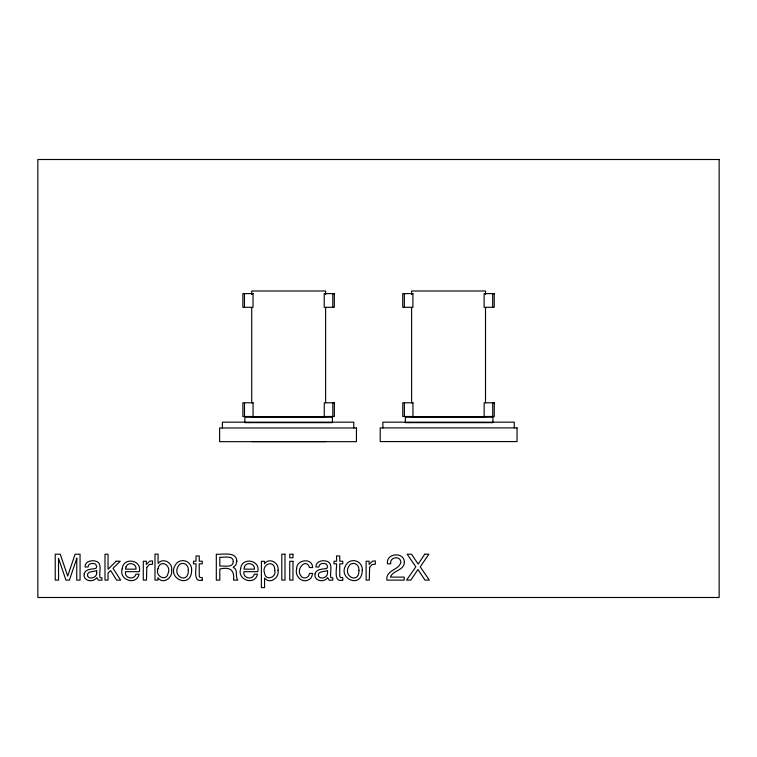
<?xml version="1.0" encoding="UTF-8"?>
<svg xmlns="http://www.w3.org/2000/svg" width="757" height="757" viewBox="0 0 757 757"><rect width="100%" height="100%" fill="white"/><g stroke="black" fill="none" stroke-linecap="round" stroke-linejoin="round"><path stroke-width="1.14" d="M251.731 416.908L325.652 416.946M411.619 416.908L485.54 416.946M251.759 441.577L325.652 441.577M514.287 428.027L514.287 422.169L382.91 422.169L382.91 428.027M492.684 293.621L492.684 307.304M492.722 402.809L492.722 416.501M485.511 294.53L485.511 291L411.619 291L411.619 294.53M485.511 307.474L485.511 402.781M411.619 307.474L411.619 402.781M404.342 293.621L404.342 307.304M404.38 402.809L404.38 416.501M353.774 428.027L353.774 422.169L222.397 422.169L222.397 428.027M332.787 293.621L332.787 307.304M332.825 402.809L332.825 416.501M325.624 294.53L325.624 291L251.731 291L251.731 294.53M325.624 307.474L325.624 402.781M251.731 307.474L251.731 402.781M244.454 293.621L244.454 307.304M244.492 402.809L244.492 416.501M76.798 558.259L76.722 580.108L80.062 580.108L80.062 554.209L75.085 554.209L67.695 576.105L60.257 554.209L55.233 554.209L55.233 580.108L58.582 580.108L58.488 558.259L65.935 580.108L69.407 580.108L76.798 558.259M274.772 570.551C276.674 577.553 265.537 581.262 264.6 573.352C261.033 563.596 275.255 559.082 274.772 570.551M157.995 568.753C154.712 576.077 166.322 582.114 168.045 573.484C171.858 565.063 159.859 558.742 157.995 568.753M171.612 570.305C173.098 577.809 162.85 584.896 157.91 577.695L157.91 580.108L154.986 580.108L154.986 554.115L158.071 554.115L158.071 563.52C162.887 557.105 173.107 562.811 171.612 570.305M191.625 570.267C191.493 590.025 164.723 578.045 176.447 563.501A7.797 7.797 0 0 1 180.999 560.852C186.686 559.432 192.259 564.485 191.625 570.267M296.63 568.838C294.577 575.926 301.911 583.656 308.865 579.682A6.482 6.482 0 0 0 311.723 576.673L312.641 573.428L309.556 573.428C309.187 576.266 306.547 578.575 303.633 577.818A3.889 3.889 0 0 1 301.059 576.001C295.202 569.586 306.036 557.218 309.556 567.57L312.641 567.57C312.518 557.464 296.318 559.347 296.63 568.838M362.253 570.267C362.111 590.025 335.342 578.045 347.066 563.501A7.797 7.797 0 0 1 351.627 560.852C357.304 559.432 362.887 564.485 362.253 570.267M122.218 568.857C118.404 580.004 136.572 585.975 139.042 574.184L135.919 574.184C134.386 580.468 124.176 578.376 125.463 571.677L139.307 571.677C142.335 559.678 122.965 556.811 122.218 568.857M240.641 568.857C236.827 580.004 255.005 585.975 257.465 574.184L254.352 574.184C252.81 580.468 242.6 578.376 243.896 571.677L257.73 571.677C260.768 559.678 241.388 556.811 240.641 568.857M278.008 570.248C279.674 577.695 269.795 584.858 264.562 577.988L264.562 587.64L261.383 587.64L261.383 561.316L264.467 561.316L264.467 563.814C269.066 557.057 279.409 562.773 278.008 570.248M233.279 561.524C233.345 568.233 223.731 565.602 219.823 566.075L219.823 557.218C223.722 557.824 233.109 554.834 233.279 561.524M84.197 573.91C82.721 581.187 93.395 582.937 96.849 577.61L98.353 580.222L101.958 580.193L101.958 577.856L100.066 577.657C98.561 572.604 103.16 562.64 95.401 561.079C91.181 559.925 84.708 561.609 85.068 566.993L88.03 566.993C88.105 563.18 92.979 562.773 95.619 564.173L96.773 566.529L96.016 568.365C92.08 569.415 85.257 568.63 84.197 573.91M315.044 573.91C313.568 581.187 324.233 582.937 327.686 577.61L329.2 580.222L332.796 580.193L332.796 577.856L330.904 577.657C329.399 572.604 333.998 562.64 326.248 561.079C322.018 559.925 315.555 561.609 315.906 566.993L318.867 566.993C318.952 563.18 323.816 562.773 326.466 564.173L327.62 566.529L326.854 568.365C322.917 569.415 316.104 568.63 315.044 573.91M404.342 562.337C404.304 570.579 392.751 570.248 390.423 577.108L404.219 577.108L404.219 580.108L386.884 580.108C385.55 570.049 398.844 570.248 400.832 562.479C400.955 555.307 389.259 556.878 390.726 563.814L387.499 563.814C385.729 552.818 404.531 551.522 404.342 562.337M188.313 570.362C188.607 584.659 171.281 576.276 178.614 565.668A4.315 4.315 0 0 1 181.491 563.587C185.616 562.404 188.843 566.444 188.313 570.362M358.932 570.362C359.225 584.659 341.909 576.276 349.232 565.668A4.315 4.315 0 0 1 352.109 563.587C356.244 562.404 359.461 566.444 358.932 570.362M236.837 561.192L235.881 564.996L233.184 567.381C238.105 569.169 235.361 575.292 237.14 578.954L237.83 580.108L233.525 580.108C234.67 569.983 230.043 566.719 219.823 568.999L219.823 580.108L216.313 580.108L216.313 554.209C222.435 554.796 236.468 551.068 236.837 561.192M96.688 573.058C96.943 577.373 90.092 579.938 87.661 576.314C86.213 570.702 93.641 572.178 96.688 570.504L96.688 573.058M327.526 573.058C327.781 577.373 320.93 579.938 318.508 576.314C317.051 570.702 324.479 572.178 327.526 570.504L327.526 573.058M146.792 567.353L146.47 580.108L143.291 580.108L143.291 561.221L146.309 561.221L146.309 564.485L149.678 561.145L152.479 560.89L152.479 564.239L149.318 564.533L146.792 567.353M369.605 567.353L369.284 580.108L366.114 580.108L366.114 561.221L369.123 561.221L369.123 564.485L372.501 561.145L375.302 560.89L375.302 564.239L372.132 564.533L369.605 567.353M125.993 566.936L125.548 569.16L136.042 569.16C136.667 563.293 127.81 561.42 125.993 566.936M244.416 566.936L243.981 569.16L254.475 569.16C255.09 563.293 246.243 561.42 244.416 566.936M424.724 554.209L418.167 564.116L411.553 554.209L407.162 554.209L415.858 566.832L406.575 580.108L410.814 580.108L417.987 569.463L424.97 580.108L429.323 580.108L420.211 566.832L428.907 554.209L424.724 554.209M116.19 561.221L108.043 569.245L108.043 554.209L104.996 554.209L104.996 580.108L108.043 580.108L108.043 573.021L110.702 570.589L116.597 580.108L120.647 580.108L113.011 568.299L120.249 561.221L116.19 561.221M202.261 580.108C192.628 582.899 196.517 568.621 196.035 563.814L193.48 563.814L193.48 561.221L196.035 561.221L196.035 555.95L199.242 555.95L199.242 561.221L202.261 561.221L202.261 563.814L199.242 563.814L199.242 576.143L199.914 577.468L202.261 577.61L202.261 580.108M342.76 580.108C333.127 582.899 337.016 568.621 336.543 563.814L333.979 563.814L333.979 561.221L336.543 561.221L336.543 555.95L339.751 555.95L339.751 561.221L342.76 561.221L342.76 563.814L339.751 563.814L339.751 576.143L340.413 577.468L342.76 577.61L342.76 580.108M719.15 159.509L37.85 159.509L37.85 597.491L719.15 597.491L719.15 159.509M253.027 293.621L242.855 293.621L242.855 307.304L253.027 307.304L253.027 293.621M334.329 293.621L324.223 293.621L324.223 307.304L334.329 307.304L334.329 293.621M412.915 293.621L402.743 293.621L402.743 307.304L412.915 307.304L412.915 293.621M494.217 293.621L484.111 293.621L484.111 307.304L494.217 307.304L494.217 293.621M253.065 402.809L242.893 402.809L242.893 416.501L253.065 416.501L253.065 402.809M334.367 402.809L324.261 402.809L324.261 416.501L334.367 416.501L334.367 402.809M412.953 402.809L402.781 402.809L402.781 416.501L412.953 416.501L412.953 402.809M494.255 402.809L484.149 402.809L484.149 416.501L494.255 416.501L494.255 402.809M332.408 417.173L244.852 417.173L244.852 422.643L332.408 422.643L332.408 417.173M492.921 417.173L405.364 417.173L405.364 422.643L492.921 422.643L492.921 417.173M517.031 427.894L380.213 427.894L380.203 441.577L517.031 441.577L517.05 427.894M356.443 427.979L219.625 427.979L219.606 441.662L356.443 441.662L356.452 427.979M284.982 554.209L281.803 554.209L281.803 580.108L284.982 580.108L284.982 554.209M292.968 554.209L289.742 554.209L289.742 557.805L292.968 557.805L292.968 554.209M292.968 561.316L289.742 561.316L289.742 580.108L292.968 580.108L292.968 561.316"/></g></svg>
